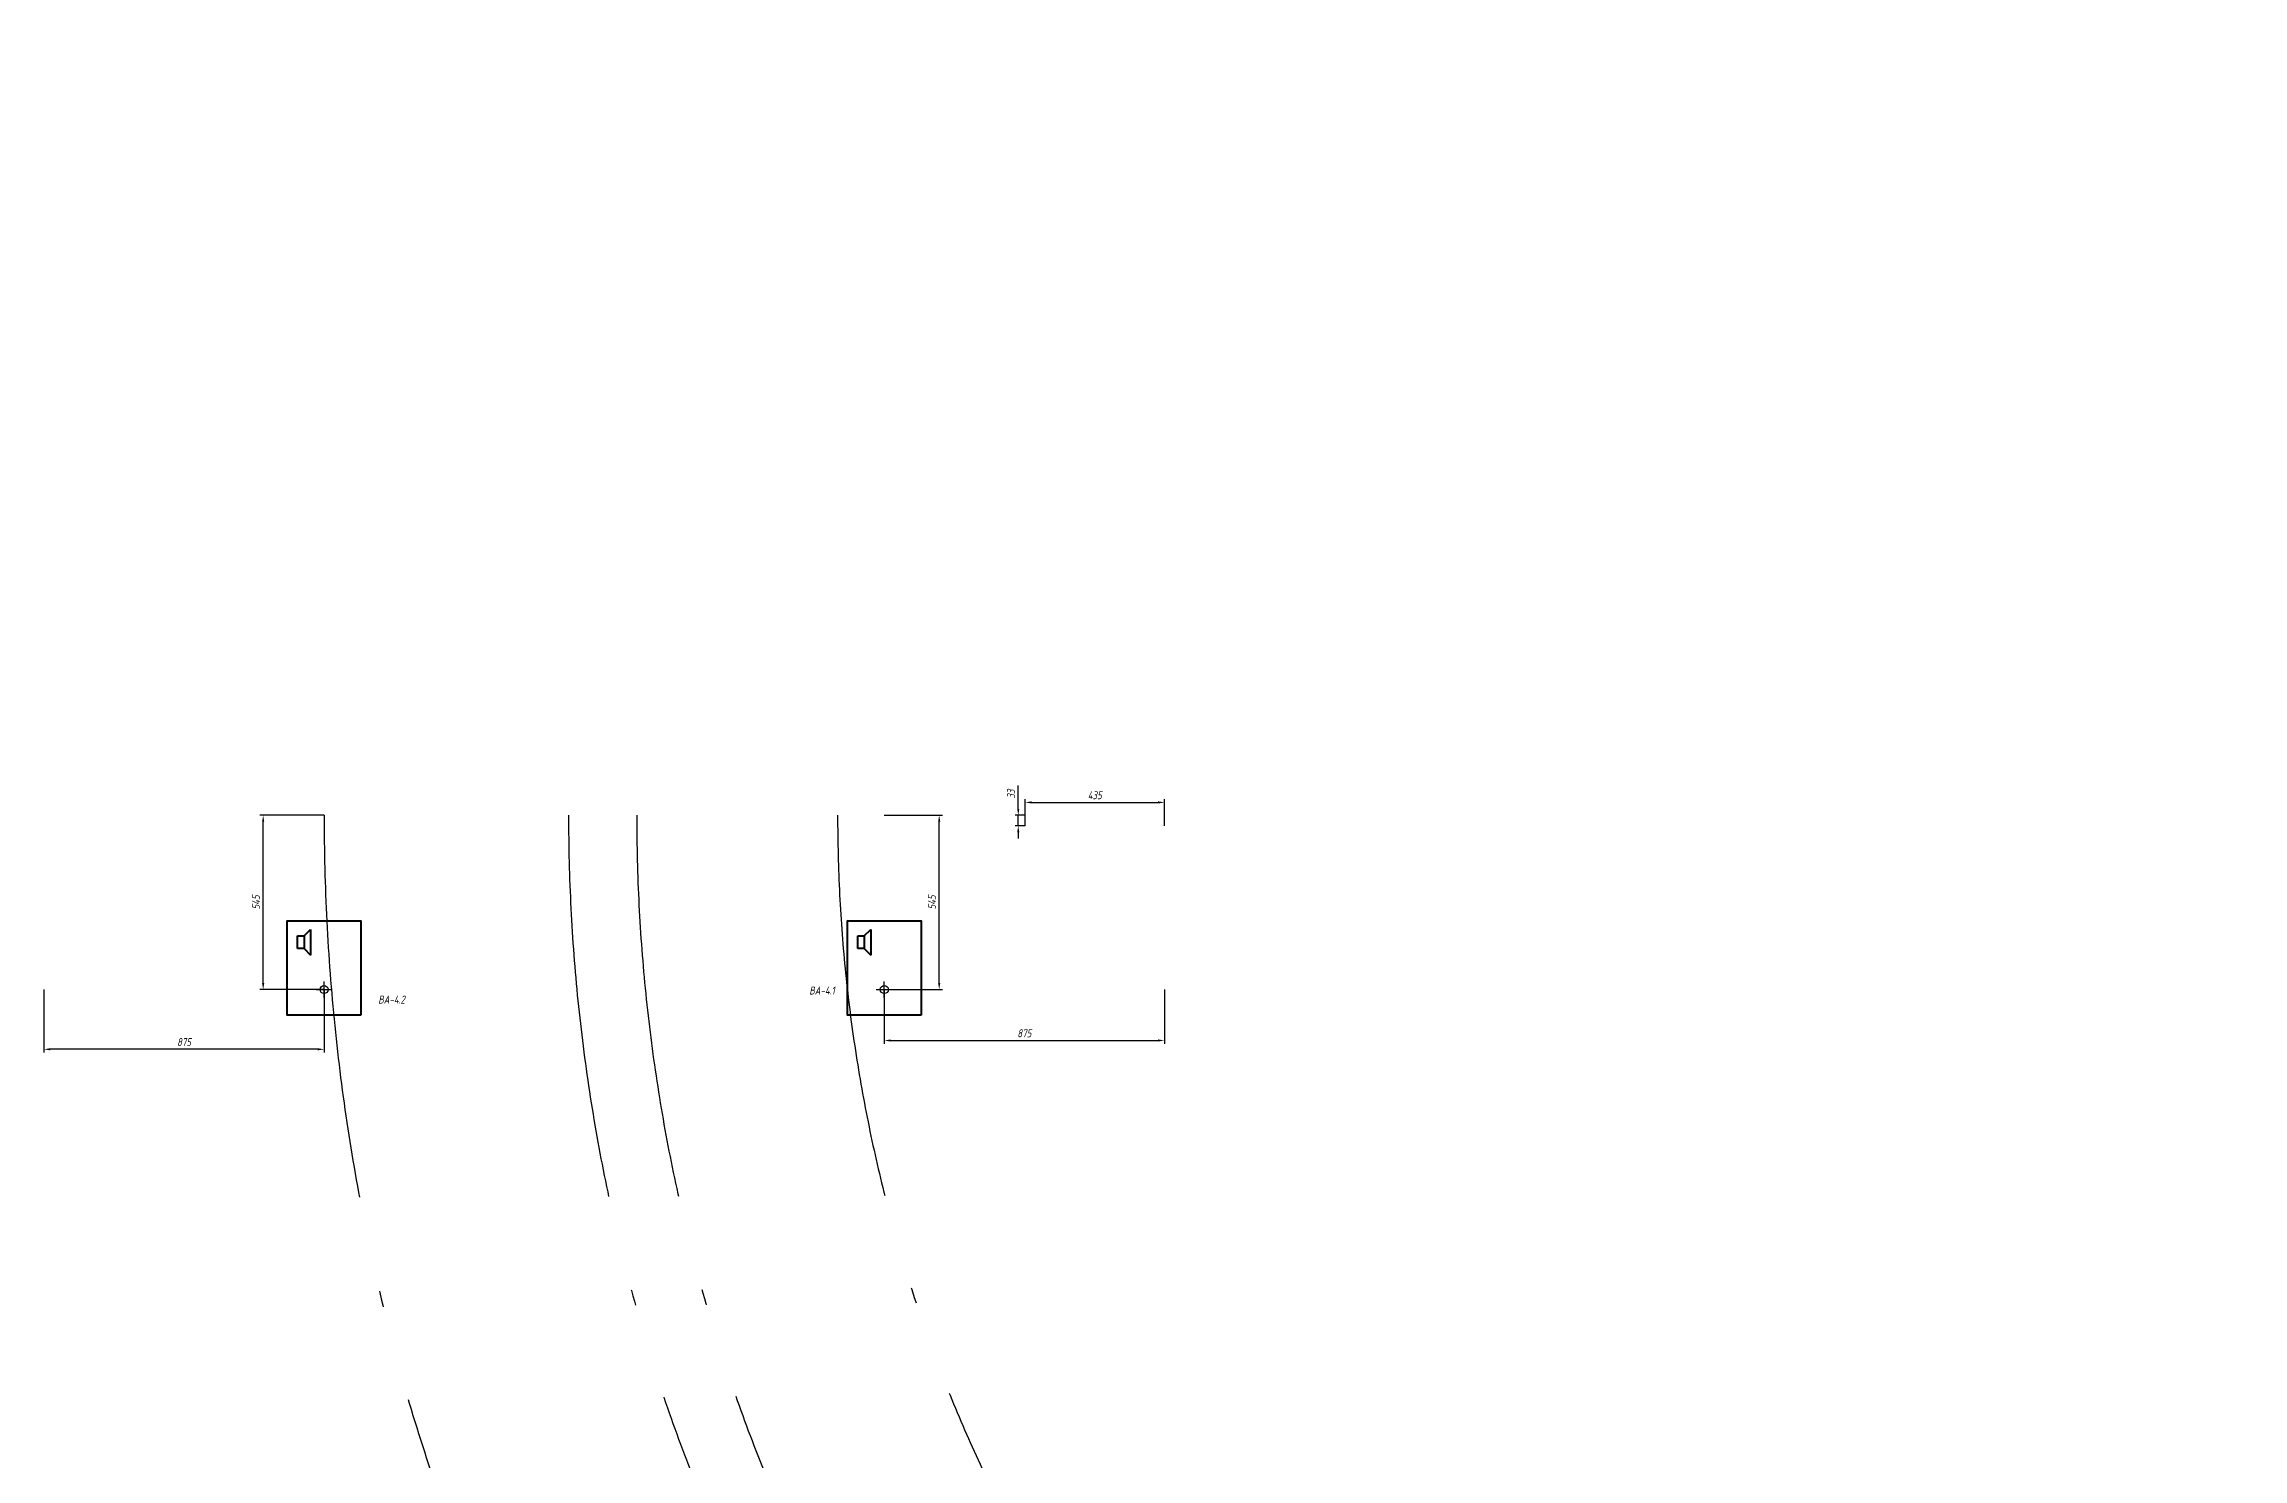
# Model space of a CAD drawing. Header units: millimetres. Extents: x -6448 to 27990, y -9331 to 32982.
# Drawn here: x -2162 to 4707, y -4911 to -490 of the extents above; entities that cross this region are included whole.
import ezdxf
from ezdxf.enums import TextEntityAlignment as Align

# ---------------------------------------------------------------- set-up
doc = ezdxf.new("R2010")
doc.units = ezdxf.units.MM
doc.header["$PDMODE"] = 34
doc.header["$PDSIZE"] = 25
doc.linetypes.add('ACAD_ISO10W100', pattern=[18.5, 12, -3, 0.5, -3])
doc.layers.add('02 ЭОМ и СС', color=7, linetype='Continuous')
doc.layers.add('11 Привязка размеры', color=7, linetype='Continuous')
doc.layers.add('100 noprint', color=1, linetype='Continuous', plot=False)
doc.styles.get("Standard").update_dxf_attribs({"font": ''})
doc.styles.add('ГОСТ-ISOCPEUR', font='isocpeui.ttf', dxfattribs={"width": 0.8})
doc.styles.get('Standard').set_extended_font_data('Ubuntu')
doc.dimstyles.new('ISO-25', dxfattribs={"dimtxt": 2.5, "dimasz": 2.5, "dimexe": 1.25, "dimexo": 0.625, "dimtad": 1, "dimtxsty": 'Standard', "dimcen": 2.5, "dimadec": 0, "dimazin": 0, "dimtfac": 1, "dimtmove": 0, "dimatfit": 3, "dimfxl": 1, "dimarcsym": 0})

# ---------------------------------------------------------------- blocks, each defined once
blk = doc.blocks.new('громкоговоритель')
at = {"color": 0, "lineweight": -2}
for p, q in [((0, -2), (0, 2)), ((0, 2), (2, 2)), ((2, 2), (4, 4)), ((2, 2), (2, -2)), ((4, 4), (4, -4)), ((2, -2), (0, -2)), ((2, -2), (4, -4))]:
    blk.add_line(p, q, dxfattribs=at)
blk = doc.blocks.new('*D47')
at = {"layer": '11 Привязка размеры', "color": 0, "lineweight": -2, "transparency": 16777216}
for p, q in [((-2162.2, -3443.9), (-2162.2, -3640.6)), ((-1287.2, -3443.9), (-1287.2, -3640.6)), ((-1307.2, -3630.6), (-2142.2, -3630.6))]:
    blk.add_line(p, q, dxfattribs=at)
at = {"layer": '11 Привязка размеры', "color": 0, "transparency": 16777216}
for points in [[(-2142.2, -3627.2), (-2142.2, -3633.9), (-2162.2, -3630.6)], [(-1307.2, -3633.9), (-1307.2, -3627.2), (-1287.2, -3630.6)]]:
    blk.add_solid(points, dxfattribs=at)
at = {"layer": 'Defpoints', "color": 0, "transparency": 16777216}
for p in [(-2162.2, -3443.9), (-1287.2, -3443.9), (-2162.2, -3630.6)]:
    blk.add_point(p, dxfattribs=at)
at = {"layer": '11 Привязка размеры', "color": 0, "transparency": 16777216, "insert": (-1724.7, -3608.1), "char_height": 25, "attachment_point": 5, "style": 'ГОСТ-ISOCPEUR'}
blk.add_mtext('875', dxfattribs=at)
blk = doc.blocks.new('*D48')
at = {"layer": '11 Привязка размеры', "color": 0, "lineweight": -2, "transparency": 16777216}
for p, q in [((462.8, -3443.9), (462.8, -3613.1)), ((1337.8, -3443.9), (1337.8, -3613.1)), ((482.8, -3603.1), (1317.8, -3603.1))]:
    blk.add_line(p, q, dxfattribs=at)
at = {"layer": '11 Привязка размеры', "color": 0, "transparency": 16777216}
for points in [[(482.8, -3599.7), (482.8, -3606.4), (462.8, -3603.1)], [(1317.8, -3606.4), (1317.8, -3599.7), (1337.8, -3603.1)]]:
    blk.add_solid(points, dxfattribs=at)
at = {"layer": 'Defpoints', "color": 0, "transparency": 16777216}
for p in [(462.8, -3443.9), (1337.8, -3443.9), (1337.8, -3603.1)]:
    blk.add_point(p, dxfattribs=at)
at = {"layer": '11 Привязка размеры', "color": 0, "transparency": 16777216, "insert": (900.3, -3580.6), "char_height": 25, "attachment_point": 5, "style": 'ГОСТ-ISOCPEUR'}
blk.add_mtext('875', dxfattribs=at)
blk = doc.blocks.new('*D49')
at = {"layer": '11 Привязка размеры', "color": 0, "lineweight": -2, "transparency": 16777216}
for p, q in [((462.8, -2899.4), (644.2, -2899.4)), ((634.2, -3423.9), (634.2, -2919.4)), ((462.8, -3443.9), (644.2, -3443.9))]:
    blk.add_line(p, q, dxfattribs=at)
at = {"layer": '11 Привязка размеры', "color": 0, "transparency": 16777216}
for points in [[(637.5, -2919.4), (630.9, -2919.4), (634.2, -2899.4)], [(630.9, -3423.9), (637.5, -3423.9), (634.2, -3443.9)]]:
    blk.add_solid(points, dxfattribs=at)
at = {"layer": 'Defpoints', "color": 0, "transparency": 16777216}
for p in [(462.8, -2899.4), (634.2, -2899.4), (462.8, -3443.9)]:
    blk.add_point(p, dxfattribs=at)
at = {"layer": '11 Привязка размеры', "color": 0, "transparency": 16777216, "insert": (611.7, -3171.6), "char_height": 25, "attachment_point": 5, "rotation": 90, "style": 'ГОСТ-ISOCPEUR'}
blk.add_mtext('545', dxfattribs=at)
blk = doc.blocks.new('*D50')
at = {"layer": '11 Привязка размеры', "color": 0, "lineweight": -2, "transparency": 16777216}
for p, q in [((-1287.2, -2899.4), (-1487.6, -2899.4)), ((-1477.6, -3423.9), (-1477.6, -2919.4)), ((-1287.2, -3443.9), (-1487.6, -3443.9))]:
    blk.add_line(p, q, dxfattribs=at)
at = {"layer": '11 Привязка размеры', "color": 0, "transparency": 16777216}
for points in [[(-1474.2, -2919.4), (-1480.9, -2919.4), (-1477.6, -2899.4)], [(-1480.9, -3423.9), (-1474.2, -3423.9), (-1477.6, -3443.9)]]:
    blk.add_solid(points, dxfattribs=at)
at = {"layer": 'Defpoints', "color": 0, "transparency": 16777216}
for p in [(-1477.6, -2899.4), (-1287.2, -2899.4), (-1287.2, -3443.9)]:
    blk.add_point(p, dxfattribs=at)
at = {"layer": '11 Привязка размеры', "color": 0, "transparency": 16777216, "insert": (-1500.1, -3171.6), "char_height": 25, "attachment_point": 5, "rotation": 90, "style": 'ГОСТ-ISOCPEUR'}
blk.add_mtext('545', dxfattribs=at)
blk = doc.blocks.new('*D51')
at = {"layer": '11 Привязка размеры', "color": 0, "lineweight": -2, "transparency": 16777216}
for p, q in [((902.6, -2932.4), (902.6, -2849.4)), ((922.6, -2859.4), (1317.8, -2859.4)), ((1337.8, -2932.4), (1337.8, -2849.4))]:
    blk.add_line(p, q, dxfattribs=at)
at = {"layer": '11 Привязка размеры', "color": 0, "transparency": 16777216}
for points in [[(922.6, -2856), (922.6, -2862.7), (902.6, -2859.4)], [(1317.8, -2862.7), (1317.8, -2856), (1337.8, -2859.4)]]:
    blk.add_solid(points, dxfattribs=at)
at = {"layer": 'Defpoints', "color": 0, "transparency": 16777216}
for p in [(1337.8, -2859.4), (902.6, -2932.4), (1337.8, -2932.4)]:
    blk.add_point(p, dxfattribs=at)
at = {"layer": '11 Привязка размеры', "color": 0, "transparency": 16777216, "insert": (1120.2, -2836.9), "char_height": 25, "attachment_point": 5, "style": 'ГОСТ-ISOCPEUR'}
blk.add_mtext('435', dxfattribs=at)
blk = doc.blocks.new('*D52')
at = {"layer": '11 Привязка размеры', "color": 0, "lineweight": -2, "transparency": 16777216}
for p, q in [((881.2, -2879.4), (881.2, -2807)), ((902.6, -2899.4), (871.2, -2899.4)), ((902.6, -2932.4), (871.2, -2932.4)), ((881.2, -2932.4), (881.2, -2899.4)), ((881.2, -2952.4), (881.2, -2972.4))]:
    blk.add_line(p, q, dxfattribs=at)
at = {"layer": '11 Привязка размеры', "color": 0, "transparency": 16777216}
for points in [[(877.9, -2879.4), (884.5, -2879.4), (881.2, -2899.4)], [(884.5, -2952.4), (877.9, -2952.4), (881.2, -2932.4)]]:
    blk.add_solid(points, dxfattribs=at)
at = {"layer": 'Defpoints', "color": 0, "transparency": 16777216}
for p in [(881.2, -2899.4), (902.6, -2899.4), (902.6, -2932.4)]:
    blk.add_point(p, dxfattribs=at)
at = {"layer": '11 Привязка размеры', "color": 0, "transparency": 16777216, "insert": (858.7, -2833.2), "char_height": 25, "attachment_point": 5, "rotation": 90, "style": 'ГОСТ-ISOCPEUR'}
blk.add_mtext('33', dxfattribs=at)

msp = doc.modelspace()

# ---------------------------------------------------------------- linework, layer by layer
at = {"layer": '02 ЭОМ и СС', "lineweight": 40, "flags": 128}
for points in [[(-1172.2, -3523.9), (-1402.2, -3523.9), (-1402.2, -3228.9), (-1172.2, -3228.9)], [(577.8, -3523.9), (347.8, -3523.9), (347.8, -3228.9), (577.8, -3228.9)]]:
    msp.add_lwpolyline(points, close=True, dxfattribs=at)
at = {"layer": '100 noprint', "color": 1, "linetype": 'ACAD_ISO10W100', "lineweight": -2, "ltscale": 100}
for points in [[(11576.2, 10380.1), (11576.2, -2899.4, -1), (-1287.2, -2899.4)], [(10812.7, 10380.1), (10812.7, -2899.4, -1), (-523.7, -2899.4)], [(10599.7, 10380.1), (10599.7, -2899.4, -1), (-310.7, -2899.4)], [(9972.1, 10380.1), (9972.1, -2899.4, -1), (316.9, -2899.4)]]:
    msp.add_lwpolyline(points, format="xyb", dxfattribs=at)
at = {"layer": '11 Привязка размеры', "lineweight": -2}
for p in [(-1287.2, -3443.9), (-1287.2, -3443.9), (462.8, -3443.9), (462.8, -3443.9)]:
    msp.add_point(p, dxfattribs=at)

# ---------------------------------------------------------------- block references
at = {"layer": '02 ЭОМ и СС', "lineweight": 40, "xscale": 10, "yscale": 10, "zscale": 10}
for p in [(-1369.8, -3296.2), (380.2, -3296.2)]:
    msp.add_blockref('громкоговоритель', p, dxfattribs=at)

# ---------------------------------------------------------------- texts
at = {"layer": '02 ЭОМ и СС', "linetype": 'Continuous', "style": 'ГОСТ-ISOCPEUR', "width": 0.8}
for s, p in [('BA-4.1', (308.1, -3459.5)), ('BA-4.2', (-1034.7, -3487.8))]:
    msp.add_text(s, height=25, dxfattribs=at).set_placement(p, align=Align.RIGHT)

# ---------------------------------------------------------------- dimensions: what is measured, and where the dimension line sits
at = {"layer": '11 Привязка размеры'}
for base, p1, p2, picture, middle in [((881.2, -2899.4), (902.6, -2932.4), (902.6, -2899.4), '*D52', (858.7, -2833.2)), ((-1477.5728631, -2899.372752), (-1287.2428743, -3443.872752), (-1287.2428743, -2899.372752), '*D50', (-1500.0728631, -3171.622752)), ((634.2104886, -2899.372752), (462.7571257, -3443.872752), (462.7571257, -2899.372752), '*D49', (611.7104886, -3171.622752))]:
    dim = msp.add_linear_dim(base=base, p1=p1, p2=p2, angle=90, dimstyle='ISO-25', override={"dimtxt": 25, "dimasz": 20, "dimexe": 10, "dimexo": 0, "dimgap": 10, "dimdec": 0, "dimtxsty": 'ГОСТ-ISOCPEUR'}, dxfattribs=at)
    dim.commit()
    dim.dimension.update_dxf_attribs({"geometry": picture, "text_midpoint": middle})
dim = msp.add_linear_dim(base=(1337.8, -2859.4), p1=(902.6, -2932.4), p2=(1337.8, -2932.4), dimstyle='ISO-25', override={"dimtxt": 25, "dimasz": 20, "dimexe": 10, "dimexo": 0, "dimgap": 10, "dimdec": 0, "dimtxsty": 'ГОСТ-ISOCPEUR'}, dxfattribs=at)
dim.commit()
dim.dimension.update_dxf_attribs({"geometry": '*D51', "text_midpoint": (1120.2, -2836.9)})
for base, p1, p2, picture, middle in [((-2162.2, -3630.6), (-1287.2, -3443.9), (-2162.2, -3443.9), '*D47', (-1724.7, -3630.6)), ((1337.8, -3603.1), (462.8, -3443.9), (1337.8, -3443.9), '*D48', (900.3, -3603.1))]:
    dim = msp.add_linear_dim(base=base, p1=p1, p2=p2, dimstyle='ISO-25', override={"dimtxt": 25, "dimasz": 20, "dimexe": 10, "dimexo": 0, "dimgap": 10, "dimdec": 0, "dimtxsty": 'ГОСТ-ISOCPEUR'}, dxfattribs=at)
    dim.commit()
    dim.dimension.update_dxf_attribs({"geometry": picture, "text_midpoint": middle, "dimtype": 160})

doc.saveas('drawing.dxf')
